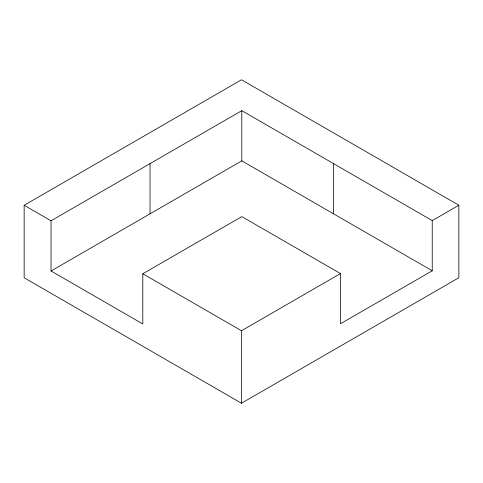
<?xml version="1.0" encoding="UTF-8"?>
<svg xmlns="http://www.w3.org/2000/svg" width="483" height="483" viewBox="0 0 483 483"><rect width="100%" height="100%" fill="white"/><g stroke="black" fill="none" stroke-linecap="round" stroke-linejoin="round"><path stroke-width="0.72" d="M24.15 205.269L241.524 79.767L458.85 205.239L458.85 277.731L241.476 403.233L24.15 277.761L24.15 205.269L51.041 220.791L241.802 110.655L432.237 220.604L458.85 205.239M51.041 220.791L51.041 270.981L241.802 160.845L432.237 270.794L432.237 220.604M51.041 270.981L142.799 323.954L142.799 273.77L241.802 216.607L340.479 273.577L340.479 323.767L432.237 270.794M142.799 273.77L241.476 330.74L340.479 273.577M333.56 163.634L333.56 213.824M241.802 110.655L241.802 160.845M241.476 330.74L241.476 403.233M150.044 163.634L150.044 213.824"/></g></svg>
